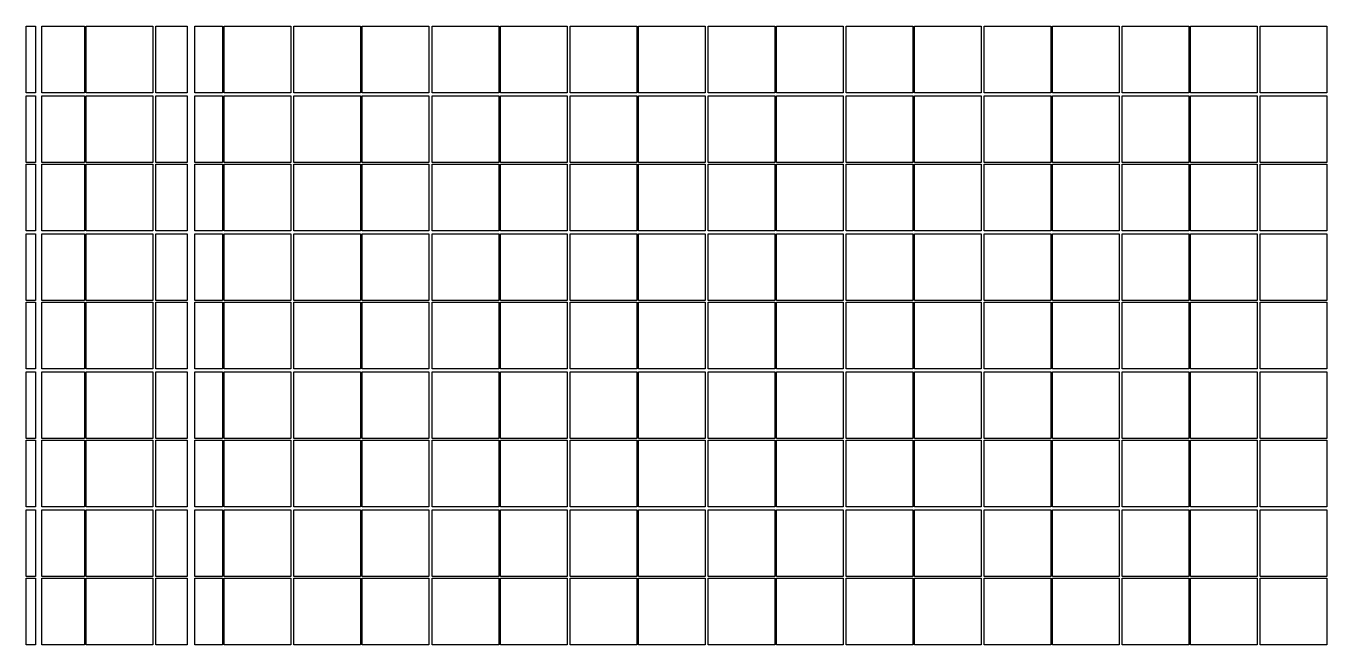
# Model space of a CAD drawing. Extents: x -185 to 185, y -185 to 185.
# Drawn here: x 0.7 to 94.9, y 50.1 to 94.9 of the extents above; entities that cross this region are included whole.
import ezdxf

# ---------------------------------------------------------------- set-up
doc = ezdxf.new("R2010")
doc.units = 0
doc.layers.get('0').update_dxf_attribs({"linetype": 'CONTINUOUS'})

msp = doc.modelspace()

# ---------------------------------------------------------------- linework, layer by layer
for points in [[(0.7, 94.94), (1.39766, 94.94), (1.39766, 90.11), (0.7, 90.11)], [(1.84766, 94.94), (4.94, 94.94), (4.94, 90.11), (1.84766, 90.11)], [(5.06, 94.94), (9.89, 94.94), (9.89, 90.11), (5.06, 90.11)], [(10.11, 94.94), (12.375, 94.94), (12.375, 90.11), (10.11, 90.11)], [(12.925, 94.94), (14.94, 94.94), (14.94, 90.11), (12.925, 90.11)], [(15.06, 94.94), (19.89, 94.94), (19.89, 90.11), (15.06, 90.11)], [(20.11, 94.94), (24.94, 94.94), (24.94, 90.11), (20.11, 90.11)], [(25.06, 94.94), (29.89, 94.94), (29.89, 90.11), (25.06, 90.11)], [(30.11, 94.94), (34.94, 94.94), (34.94, 90.11), (30.11, 90.11)], [(35.06, 94.94), (39.89, 94.94), (39.89, 90.11), (35.06, 90.11)], [(40.11, 94.94), (44.94, 94.94), (44.94, 90.11), (40.11, 90.11)], [(45.06, 94.94), (49.89, 94.94), (49.89, 90.11), (45.06, 90.11)], [(50.11, 94.94), (54.94, 94.94), (54.94, 90.11), (50.11, 90.11)], [(55.06, 94.94), (59.89, 94.94), (59.89, 90.11), (55.06, 90.11)], [(60.11, 94.94), (64.94, 94.94), (64.94, 90.11), (60.11, 90.11)], [(65.06, 94.94), (69.89, 94.94), (69.89, 90.11), (65.06, 90.11)], [(70.11, 94.94), (74.94, 94.94), (74.94, 90.11), (70.11, 90.11)], [(75.06, 94.94), (79.89, 94.94), (79.89, 90.11), (75.06, 90.11)], [(80.11, 94.94), (84.94, 94.94), (84.94, 90.11), (80.11, 90.11)], [(85.06, 94.94), (89.89, 94.94), (89.89, 90.11), (85.06, 90.11)], [(90.11, 94.94), (94.94, 94.94), (94.94, 90.11), (90.11, 90.11)], [(0.7, 89.89), (1.39766, 89.89), (1.39766, 85.06), (0.7, 85.06)], [(1.84766, 89.89), (4.94, 89.89), (4.94, 85.06), (1.84766, 85.06)], [(5.06, 89.89), (9.89, 89.89), (9.89, 85.06), (5.06, 85.06)], [(10.11, 89.89), (12.375, 89.89), (12.375, 85.06), (10.11, 85.06)], [(12.925, 89.89), (14.94, 89.89), (14.94, 85.06), (12.925, 85.06)], [(15.06, 89.89), (19.89, 89.89), (19.89, 85.06), (15.06, 85.06)], [(20.11, 89.89), (24.94, 89.89), (24.94, 85.06), (20.11, 85.06)], [(25.06, 89.89), (29.89, 89.89), (29.89, 85.06), (25.06, 85.06)], [(30.11, 89.89), (34.94, 89.89), (34.94, 85.06), (30.11, 85.06)], [(35.06, 89.89), (39.89, 89.89), (39.89, 85.06), (35.06, 85.06)], [(40.11, 89.89), (44.94, 89.89), (44.94, 85.06), (40.11, 85.06)], [(45.06, 89.89), (49.89, 89.89), (49.89, 85.06), (45.06, 85.06)], [(50.11, 89.89), (54.94, 89.89), (54.94, 85.06), (50.11, 85.06)], [(55.06, 89.89), (59.89, 89.89), (59.89, 85.06), (55.06, 85.06)], [(60.11, 89.89), (64.94, 89.89), (64.94, 85.06), (60.11, 85.06)], [(65.06, 89.89), (69.89, 89.89), (69.89, 85.06), (65.06, 85.06)], [(70.11, 89.89), (74.94, 89.89), (74.94, 85.06), (70.11, 85.06)], [(75.06, 89.89), (79.89, 89.89), (79.89, 85.06), (75.06, 85.06)], [(80.11, 89.89), (84.94, 89.89), (84.94, 85.06), (80.11, 85.06)], [(85.06, 89.89), (89.89, 89.89), (89.89, 85.06), (85.06, 85.06)], [(90.11, 89.89), (94.94, 89.89), (94.94, 85.06), (90.11, 85.06)], [(0.7, 84.94), (1.39766, 84.94), (1.39766, 80.11), (0.7, 80.11)], [(1.84766, 84.94), (4.94, 84.94), (4.94, 80.11), (1.84766, 80.11)], [(5.06, 84.94), (9.89, 84.94), (9.89, 80.11), (5.06, 80.11)], [(10.11, 84.94), (12.375, 84.94), (12.375, 80.11), (10.11, 80.11)], [(12.925, 84.94), (14.94, 84.94), (14.94, 80.11), (12.925, 80.11)], [(15.06, 84.94), (19.89, 84.94), (19.89, 80.11), (15.06, 80.11)], [(20.11, 84.94), (24.94, 84.94), (24.94, 80.11), (20.11, 80.11)], [(25.06, 84.94), (29.89, 84.94), (29.89, 80.11), (25.06, 80.11)], [(30.11, 84.94), (34.94, 84.94), (34.94, 80.11), (30.11, 80.11)], [(35.06, 84.94), (39.89, 84.94), (39.89, 80.11), (35.06, 80.11)], [(40.11, 84.94), (44.94, 84.94), (44.94, 80.11), (40.11, 80.11)], [(45.06, 84.94), (49.89, 84.94), (49.89, 80.11), (45.06, 80.11)], [(50.11, 84.94), (54.94, 84.94), (54.94, 80.11), (50.11, 80.11)], [(55.06, 84.94), (59.89, 84.94), (59.89, 80.11), (55.06, 80.11)], [(60.11, 84.94), (64.94, 84.94), (64.94, 80.11), (60.11, 80.11)], [(65.06, 84.94), (69.89, 84.94), (69.89, 80.11), (65.06, 80.11)], [(70.11, 84.94), (74.94, 84.94), (74.94, 80.11), (70.11, 80.11)], [(75.06, 84.94), (79.89, 84.94), (79.89, 80.11), (75.06, 80.11)], [(80.11, 84.94), (84.94, 84.94), (84.94, 80.11), (80.11, 80.11)], [(85.06, 84.94), (89.89, 84.94), (89.89, 80.11), (85.06, 80.11)], [(90.11, 84.94), (94.94, 84.94), (94.94, 80.11), (90.11, 80.11)], [(0.7, 79.89), (1.39766, 79.89), (1.39766, 75.06), (0.7, 75.06)], [(1.84766, 79.89), (4.94, 79.89), (4.94, 75.06), (1.84766, 75.06)], [(5.06, 79.89), (9.89, 79.89), (9.89, 75.06), (5.06, 75.06)], [(10.11, 79.89), (12.375, 79.89), (12.375, 75.06), (10.11, 75.06)], [(12.925, 79.89), (14.94, 79.89), (14.94, 75.06), (12.925, 75.06)], [(15.06, 79.89), (19.89, 79.89), (19.89, 75.06), (15.06, 75.06)], [(20.11, 79.89), (24.94, 79.89), (24.94, 75.06), (20.11, 75.06)], [(25.06, 79.89), (29.89, 79.89), (29.89, 75.06), (25.06, 75.06)], [(30.11, 79.89), (34.94, 79.89), (34.94, 75.06), (30.11, 75.06)], [(35.06, 79.89), (39.89, 79.89), (39.89, 75.06), (35.06, 75.06)], [(40.11, 79.89), (44.94, 79.89), (44.94, 75.06), (40.11, 75.06)], [(45.06, 79.89), (49.89, 79.89), (49.89, 75.06), (45.06, 75.06)], [(50.11, 79.89), (54.94, 79.89), (54.94, 75.06), (50.11, 75.06)], [(55.06, 79.89), (59.89, 79.89), (59.89, 75.06), (55.06, 75.06)], [(60.11, 79.89), (64.94, 79.89), (64.94, 75.06), (60.11, 75.06)], [(65.06, 79.89), (69.89, 79.89), (69.89, 75.06), (65.06, 75.06)], [(70.11, 79.89), (74.94, 79.89), (74.94, 75.06), (70.11, 75.06)], [(75.06, 79.89), (79.89, 79.89), (79.89, 75.06), (75.06, 75.06)], [(80.11, 79.89), (84.94, 79.89), (84.94, 75.06), (80.11, 75.06)], [(85.06, 79.89), (89.89, 79.89), (89.89, 75.06), (85.06, 75.06)], [(90.11, 79.89), (94.94, 79.89), (94.94, 75.06), (90.11, 75.06)], [(0.7, 74.94), (1.39766, 74.94), (1.39766, 70.11), (0.7, 70.11)], [(1.84766, 74.94), (4.94, 74.94), (4.94, 70.11), (1.84766, 70.11)], [(5.06, 74.94), (9.89, 74.94), (9.89, 70.11), (5.06, 70.11)], [(10.11, 74.94), (12.375, 74.94), (12.375, 70.11), (10.11, 70.11)], [(12.925, 74.94), (14.94, 74.94), (14.94, 70.11), (12.925, 70.11)], [(15.06, 74.94), (19.89, 74.94), (19.89, 70.11), (15.06, 70.11)], [(20.11, 74.94), (24.94, 74.94), (24.94, 70.11), (20.11, 70.11)], [(25.06, 74.94), (29.89, 74.94), (29.89, 70.11), (25.06, 70.11)], [(30.11, 74.94), (34.94, 74.94), (34.94, 70.11), (30.11, 70.11)], [(35.06, 74.94), (39.89, 74.94), (39.89, 70.11), (35.06, 70.11)], [(40.11, 74.94), (44.94, 74.94), (44.94, 70.11), (40.11, 70.11)], [(45.06, 74.94), (49.89, 74.94), (49.89, 70.11), (45.06, 70.11)], [(50.11, 74.94), (54.94, 74.94), (54.94, 70.11), (50.11, 70.11)], [(55.06, 74.94), (59.89, 74.94), (59.89, 70.11), (55.06, 70.11)], [(60.11, 74.94), (64.94, 74.94), (64.94, 70.11), (60.11, 70.11)], [(65.06, 74.94), (69.89, 74.94), (69.89, 70.11), (65.06, 70.11)], [(70.11, 74.94), (74.94, 74.94), (74.94, 70.11), (70.11, 70.11)], [(75.06, 74.94), (79.89, 74.94), (79.89, 70.11), (75.06, 70.11)], [(80.11, 74.94), (84.94, 74.94), (84.94, 70.11), (80.11, 70.11)], [(85.06, 74.94), (89.89, 74.94), (89.89, 70.11), (85.06, 70.11)], [(90.11, 74.94), (94.94, 74.94), (94.94, 70.11), (90.11, 70.11)], [(0.7, 69.89), (1.39766, 69.89), (1.39766, 65.06), (0.7, 65.06)], [(1.84766, 69.89), (4.94, 69.89), (4.94, 65.06), (1.84766, 65.06)], [(5.06, 69.89), (9.89, 69.89), (9.89, 65.06), (5.06, 65.06)], [(10.11, 69.89), (12.375, 69.89), (12.375, 65.06), (10.11, 65.06)], [(12.925, 69.89), (14.94, 69.89), (14.94, 65.06), (12.925, 65.06)], [(15.06, 69.89), (19.89, 69.89), (19.89, 65.06), (15.06, 65.06)], [(20.11, 69.89), (24.94, 69.89), (24.94, 65.06), (20.11, 65.06)], [(25.06, 69.89), (29.89, 69.89), (29.89, 65.06), (25.06, 65.06)], [(30.11, 69.89), (34.94, 69.89), (34.94, 65.06), (30.11, 65.06)], [(35.06, 69.89), (39.89, 69.89), (39.89, 65.06), (35.06, 65.06)], [(40.11, 69.89), (44.94, 69.89), (44.94, 65.06), (40.11, 65.06)], [(45.06, 69.89), (49.89, 69.89), (49.89, 65.06), (45.06, 65.06)], [(50.11, 69.89), (54.94, 69.89), (54.94, 65.06), (50.11, 65.06)], [(55.06, 69.89), (59.89, 69.89), (59.89, 65.06), (55.06, 65.06)], [(60.11, 69.89), (64.94, 69.89), (64.94, 65.06), (60.11, 65.06)], [(65.06, 69.89), (69.89, 69.89), (69.89, 65.06), (65.06, 65.06)], [(70.11, 69.89), (74.94, 69.89), (74.94, 65.06), (70.11, 65.06)], [(75.06, 69.89), (79.89, 69.89), (79.89, 65.06), (75.06, 65.06)], [(80.11, 69.89), (84.94, 69.89), (84.94, 65.06), (80.11, 65.06)], [(85.06, 69.89), (89.89, 69.89), (89.89, 65.06), (85.06, 65.06)], [(90.11, 69.89), (94.94, 69.89), (94.94, 65.06), (90.11, 65.06)], [(0.7, 64.94), (1.39766, 64.94), (1.39766, 60.11), (0.7, 60.11)], [(1.84766, 64.94), (4.94, 64.94), (4.94, 60.11), (1.84766, 60.11)], [(5.06, 64.94), (9.89, 64.94), (9.89, 60.11), (5.06, 60.11)], [(10.11, 64.94), (12.375, 64.94), (12.375, 60.11), (10.11, 60.11)], [(12.925, 64.94), (14.94, 64.94), (14.94, 60.11), (12.925, 60.11)], [(15.06, 64.94), (19.89, 64.94), (19.89, 60.11), (15.06, 60.11)], [(20.11, 64.94), (24.94, 64.94), (24.94, 60.11), (20.11, 60.11)], [(25.06, 64.94), (29.89, 64.94), (29.89, 60.11), (25.06, 60.11)], [(30.11, 64.94), (34.94, 64.94), (34.94, 60.11), (30.11, 60.11)], [(35.06, 64.94), (39.89, 64.94), (39.89, 60.11), (35.06, 60.11)], [(40.11, 64.94), (44.94, 64.94), (44.94, 60.11), (40.11, 60.11)], [(45.06, 64.94), (49.89, 64.94), (49.89, 60.11), (45.06, 60.11)], [(50.11, 64.94), (54.94, 64.94), (54.94, 60.11), (50.11, 60.11)], [(55.06, 64.94), (59.89, 64.94), (59.89, 60.11), (55.06, 60.11)], [(60.11, 64.94), (64.94, 64.94), (64.94, 60.11), (60.11, 60.11)], [(65.06, 64.94), (69.89, 64.94), (69.89, 60.11), (65.06, 60.11)], [(70.11, 64.94), (74.94, 64.94), (74.94, 60.11), (70.11, 60.11)], [(75.06, 64.94), (79.89, 64.94), (79.89, 60.11), (75.06, 60.11)], [(80.11, 64.94), (84.94, 64.94), (84.94, 60.11), (80.11, 60.11)], [(85.06, 64.94), (89.89, 64.94), (89.89, 60.11), (85.06, 60.11)], [(90.11, 64.94), (94.94, 64.94), (94.94, 60.11), (90.11, 60.11)], [(0.7, 59.89), (1.39766, 59.89), (1.39766, 55.06), (0.7, 55.06)], [(1.84766, 59.89), (4.94, 59.89), (4.94, 55.06), (1.84766, 55.06)], [(5.06, 59.89), (9.89, 59.89), (9.89, 55.06), (5.06, 55.06)], [(10.11, 59.89), (12.375, 59.89), (12.375, 55.06), (10.11, 55.06)], [(12.925, 59.89), (14.94, 59.89), (14.94, 55.06), (12.925, 55.06)], [(15.06, 59.89), (19.89, 59.89), (19.89, 55.06), (15.06, 55.06)], [(20.11, 59.89), (24.94, 59.89), (24.94, 55.06), (20.11, 55.06)], [(25.06, 59.89), (29.89, 59.89), (29.89, 55.06), (25.06, 55.06)], [(30.11, 59.89), (34.94, 59.89), (34.94, 55.06), (30.11, 55.06)], [(35.06, 59.89), (39.89, 59.89), (39.89, 55.06), (35.06, 55.06)], [(40.11, 59.89), (44.94, 59.89), (44.94, 55.06), (40.11, 55.06)], [(45.06, 59.89), (49.89, 59.89), (49.89, 55.06), (45.06, 55.06)], [(50.11, 59.89), (54.94, 59.89), (54.94, 55.06), (50.11, 55.06)], [(55.06, 59.89), (59.89, 59.89), (59.89, 55.06), (55.06, 55.06)], [(60.11, 59.89), (64.94, 59.89), (64.94, 55.06), (60.11, 55.06)], [(65.06, 59.89), (69.89, 59.89), (69.89, 55.06), (65.06, 55.06)], [(70.11, 59.89), (74.94, 59.89), (74.94, 55.06), (70.11, 55.06)], [(75.06, 59.89), (79.89, 59.89), (79.89, 55.06), (75.06, 55.06)], [(80.11, 59.89), (84.94, 59.89), (84.94, 55.06), (80.11, 55.06)], [(85.06, 59.89), (89.89, 59.89), (89.89, 55.06), (85.06, 55.06)], [(90.11, 59.89), (94.94, 59.89), (94.94, 55.06), (90.11, 55.06)], [(0.7, 54.94), (1.39766, 54.94), (1.39766, 50.11), (0.7, 50.11)], [(1.84766, 54.94), (4.94, 54.94), (4.94, 50.11), (1.84766, 50.11)], [(5.06, 54.94), (9.89, 54.94), (9.89, 50.11), (5.06, 50.11)], [(10.11, 54.94), (12.375, 54.94), (12.375, 50.11), (10.11, 50.11)], [(12.925, 54.94), (14.94, 54.94), (14.94, 50.11), (12.925, 50.11)], [(15.06, 54.94), (19.89, 54.94), (19.89, 50.11), (15.06, 50.11)], [(20.11, 54.94), (24.94, 54.94), (24.94, 50.11), (20.11, 50.11)], [(25.06, 54.94), (29.89, 54.94), (29.89, 50.11), (25.06, 50.11)], [(30.11, 54.94), (34.94, 54.94), (34.94, 50.11), (30.11, 50.11)], [(35.06, 54.94), (39.89, 54.94), (39.89, 50.11), (35.06, 50.11)], [(40.11, 54.94), (44.94, 54.94), (44.94, 50.11), (40.11, 50.11)], [(45.06, 54.94), (49.89, 54.94), (49.89, 50.11), (45.06, 50.11)], [(50.11, 54.94), (54.94, 54.94), (54.94, 50.11), (50.11, 50.11)], [(55.06, 54.94), (59.89, 54.94), (59.89, 50.11), (55.06, 50.11)], [(60.11, 54.94), (64.94, 54.94), (64.94, 50.11), (60.11, 50.11)], [(65.06, 54.94), (69.89, 54.94), (69.89, 50.11), (65.06, 50.11)], [(70.11, 54.94), (74.94, 54.94), (74.94, 50.11), (70.11, 50.11)], [(75.06, 54.94), (79.89, 54.94), (79.89, 50.11), (75.06, 50.11)], [(80.11, 54.94), (84.94, 54.94), (84.94, 50.11), (80.11, 50.11)], [(85.06, 54.94), (89.89, 54.94), (89.89, 50.11), (85.06, 50.11)], [(90.11, 54.94), (94.94, 54.94), (94.94, 50.11), (90.11, 50.11)]]:
    msp.add_lwpolyline(points, close=True)

doc.saveas('drawing.dxf')
